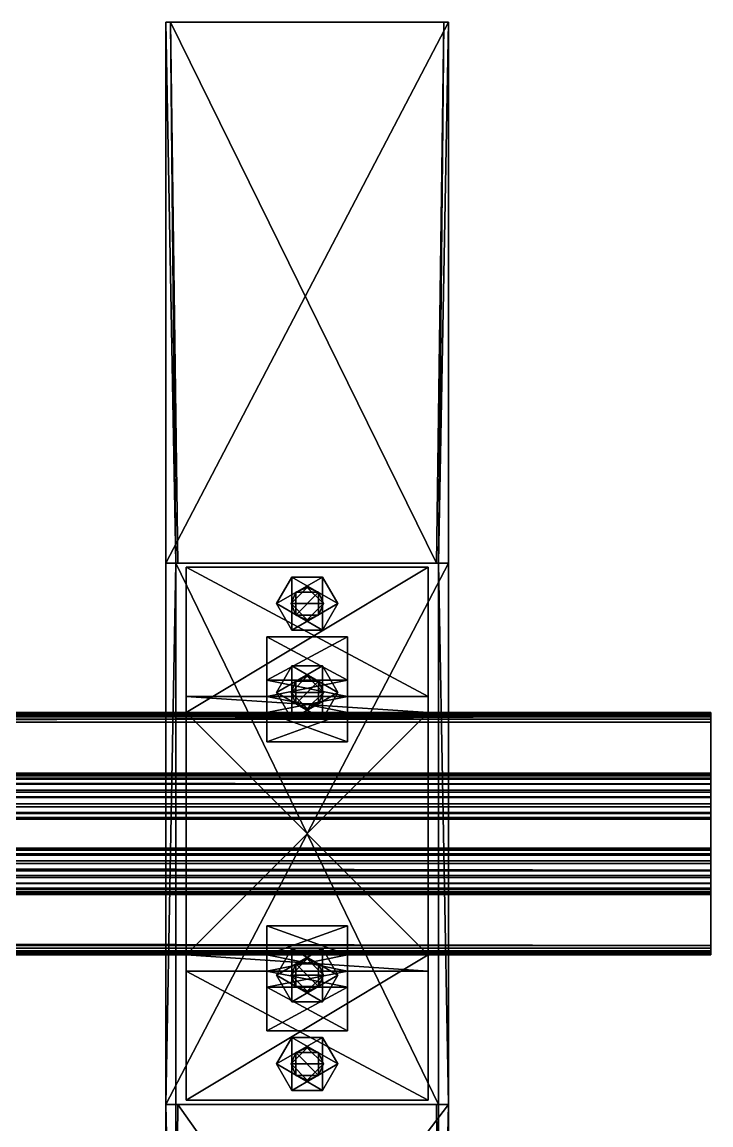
# Model space of a CAD drawing. Header units: millimetres. Extents: x -13000 to 13000, y -1300 to 1300.
# Drawn here: x 12573 to 13000, y 617 to 1300 of the extents above; entities that cross this region are included whole.
import ezdxf

# ---------------------------------------------------------------- set-up
doc = ezdxf.new("R2010")
doc.units = ezdxf.units.MM
doc.layers.add('Rails', color=7, linetype='Continuous', true_color=0x068706)

msp = doc.modelspace()

# ---------------------------------------------------------------- meshes
at = {"layer": 'Rails', "color": 201, "true_color": 0xd59ae5}
mesh = msp.add_polyface(dxfattribs=at)
corners = [(12831.25, 965, 109.95), (12831.25, 630, 109.95), (12837.59, 630, -50.05), (12837.59, 965, -50.05), (12837.59, 1300, -50.05), (12834.71, 1300, 49.95), (12830.09, 965, 129.95), (12662.4, 630, -50.05), (12668.75, 630, 109.95), (12668.75, 965, 109.95), (12662.4, 965, -50.05), (12665.28, 1300, 49.95), (12662.4, 1300, -50.05), (12669.9, 965, 129.95), (12331.25, 965, 109.95), (12331.25, 630, 109.95), (12337.59, 630, -50.05), (12337.59, 965, -50.05), (12337.59, 1300, -50.05), (12334.71, 1300, 49.95), (12330.09, 965, 129.95), (12162.4, 630, -50.05), (12168.75, 965, 109.95), (12168.75, 630, 109.95), (12162.4, 965, -50.05), (12162.4, 1300, -50.05), (12165.28, 1300, 49.95), (12169.9, 965, 129.95)]
mesh.append_faces([[corners[k] for k in face] for face in [(0, 5, 6), (13, 11, 9), (14, 19, 20)]], dxfattribs={"color": 201})
mesh.append_faces([[corners[k] for k in face] for face in [(0, 1, 2), (2, 3, 0), (4, 5, 0), (0, 3, 4), (7, 8, 9), (9, 10, 7), (9, 11, 12), (12, 10, 9), (7, 10, 3), (3, 2, 7), (9, 8, 1), (1, 0, 9), (10, 12, 4), (4, 3, 10), (12, 11, 5), (5, 4, 12), (11, 13, 6), (6, 5, 11), (13, 9, 0), (0, 6, 13), (14, 15, 16), (16, 17, 14), (18, 19, 14), (14, 17, 18), (17, 16, 21), (22, 23, 15), (15, 14, 22), (18, 17, 24), (19, 18, 25), (20, 19, 26), (27, 22, 14), (14, 20, 27)]], dxfattribs={"vtx2": -1, "color": 201})
mesh = msp.add_polyface(dxfattribs=at)
corners = [(-13000, 872.5, 121.96), (-13000, 872.5, 130.96), (13000, 872.5, 130.95), (-13000, 866.58, 137.94), (-13000, 828.13, 144.35), (13000, 828.14, 144.34), (-13000, 766.86, 144.35), (-13000, 728.42, 137.94), (13000, 728.42, 137.94), (-13000, 722.5, 130.96), (-13000, 722.5, 121.96), (13000, 722.5, 121.95), (-13000, 788.5, 165.98), (-13000, 787.63, 159.35), (13000, 787.64, 159.34), (-13000, 807.36, 159.35), (-13000, 806.5, 165.98), (13000, 806.5, 165.98), (-13000, 763.04, 263.96), (-13000, 771.63, 261.14), (13000, 771.64, 261.13), (-13000, 823.36, 261.14), (-13000, 831.95, 263.96), (13000, 831.96, 263.95), (-4675, 882.5, 124.95), (-4675, 872.5, 119.95), (-4675, 872.5, 109.95), (-4675, 962.5, 109.95), (-4675, 962.5, 124.95), (-4675, 882.5, 136.95), (-4675, 872.5, 136.95), (-4675, 722.5, 119.95), (-4675, 722.5, 109.95), (-4675, 712.5, 124.95), (-4675, 632.5, 124.95), (-4675, 632.5, 109.95), (-4675, 712.5, 136.95), (-4675, 722.5, 136.95), (-4725, 919.5, 124.95), (-4725, 919.5, 134.95), (-4725, 892.5, 134.95), (-4725, 892.5, 124.95), (-4725, 872.5, 146.95), (-4725, 872.5, 136.95), (-4725, 882.5, 136.95), (-4725, 882.5, 146.95), (-4725, 722.5, 146.95), (-4725, 722.5, 136.95), (-4725, 740.5, 139.95), (-4725, 740.5, 146.95), (-4725, 702.5, 136.95), (-4725, 712.5, 136.95), (-4725, 712.5, 146.95), (-4725, 702.5, 146.95), (-4725, 712.5, 134.95), (-4725, 702.5, 134.95), (-4725, 712.5, 124.95), (-4725, 702.5, 124.95), (-4725, 675.5, 124.95), (-4725, 675.5, 134.95)]
mesh.append_faces([[corners[k] for k in face] for face in [(32, 34, 35)]], dxfattribs={"vtx0": -1, "color": 201})
mesh.append_faces([[corners[k] for k in face] for face in [(24, 26, 28)]], dxfattribs={"vtx0": -1, "vtx1": -1, "color": 201})
mesh.append_faces([[corners[k] for k in face] for face in [(32, 33, 34)]], dxfattribs={"vtx0": -1, "vtx2": -1, "color": 201})
mesh.append_faces([[corners[k] for k in face] for face in [(0, 1, 2), (3, 4, 5), (6, 7, 8), (9, 10, 11), (12, 13, 14), (15, 16, 17), (18, 19, 20), (21, 22, 23), (24, 25, 26), (26, 27, 28), (29, 30, 25), (25, 24, 29), (26, 25, 31), (31, 32, 26), (32, 31, 33), (36, 33, 31), (31, 37, 36), (38, 39, 40), (40, 41, 38), (42, 43, 44), (44, 45, 42), (46, 47, 48), (48, 49, 46), (50, 51, 52), (52, 53, 50), (54, 51, 50), (50, 55, 54), (56, 54, 55), (55, 57, 56), (58, 57, 55), (55, 59, 58), (46, 52, 51), (51, 47, 46)]], dxfattribs={"vtx2": -1, "color": 201})
mesh = msp.add_polyface(dxfattribs=at)
corners = [(13000, 872.45, 121.34), (13000, 872.28, 120.84), (-13000, 872.28, 120.85), (13000, 872, 120.45), (-13000, 872, 120.46), (13000, 871.61, 120.17), (-13000, 871.61, 120.18), (13000, 871.11, 120), (-13000, 871.11, 120.01), (13000, 870.5, 119.95), (-13000, 870.5, 119.96), (13000, 722.73, 120.84), (13000, 722.56, 121.34), (-13000, 722.55, 121.35), (13000, 723, 120.45), (-13000, 722.72, 120.85), (13000, 723.39, 120.17), (-13000, 723, 120.46), (13000, 723.89, 120), (-13000, 723.39, 120.18), (13000, 724.5, 119.95), (-13000, 723.89, 120.01), (4674.99, 872.5, 109.95), (4674.99, 872.5, 119.95), (4674.99, 882.5, 124.95), (4674.99, 962.5, 124.95), (4674.99, 962.5, 109.95), (4674.99, 872.5, 136.95), (4674.99, 882.5, 136.95), (4674.99, 722.5, 119.95), (4674.99, 722.5, 109.95), (4674.99, 712.5, 124.95), (4674.99, 632.5, 109.95), (4674.99, 632.5, 124.95), (4674.99, 712.5, 136.95), (4674.99, 722.5, 136.95), (4824.99, 882.5, 124.95), (4824.99, 962.5, 124.95), (4824.99, 962.5, 109.95), (4824.99, 882.5, 136.95), (4824.99, 872.5, 136.95), (4824.99, 872.5, 119.95), (4824.99, 872.5, 109.95), (4824.99, 722.5, 119.95), (4824.99, 632.5, 124.95), (4824.99, 722.5, 109.95), (4824.99, 632.5, 109.95), (4824.99, 722.5, 136.95), (4824.99, 712.5, 136.95), (4824.99, 712.5, 124.95)]
mesh.append_faces([[corners[k] for k in face] for face in [(22, 25, 26)]], dxfattribs={"vtx0": -1, "color": 201})
mesh.append_faces([[corners[k] for k in face] for face in [(31, 30, 33)]], dxfattribs={"vtx0": -1, "vtx1": -1, "color": 201})
mesh.append_faces([[corners[k] for k in face] for face in [(22, 24, 25)]], dxfattribs={"vtx0": -1, "vtx2": -1, "color": 201})
mesh.append_faces([[corners[k] for k in face] for face in [(0, 1, 2), (1, 3, 4), (3, 5, 6), (5, 7, 8), (7, 9, 10), (11, 12, 13), (14, 11, 15), (16, 14, 17), (18, 16, 19), (20, 18, 21), (22, 23, 24), (23, 27, 28), (28, 24, 23), (29, 23, 22), (22, 30, 29), (31, 29, 30), (30, 32, 33), (29, 31, 34), (34, 35, 29), (25, 24, 36), (26, 25, 37), (22, 26, 38), (24, 28, 39), (28, 27, 40), (27, 23, 41), (30, 22, 42), (23, 29, 43), (31, 33, 44), (32, 30, 45), (33, 32, 46), (29, 35, 47), (35, 34, 48), (34, 31, 49)]], dxfattribs={"vtx2": -1, "color": 201})
mesh = msp.add_polyface(dxfattribs=at)
corners = [(12675, 872.5, 109.95), (12675, 872.5, 119.95), (12675, 882.5, 124.95), (12675, 962.5, 124.95), (12675, 962.5, 109.95), (12675, 872.5, 136.95), (12675, 882.5, 136.95), (12675, 722.5, 119.95), (12675, 722.5, 109.95), (12675, 712.5, 124.95), (12675, 632.5, 109.95), (12675, 632.5, 124.95), (12675, 712.5, 136.95), (12675, 722.5, 136.95), (12825, 882.5, 124.95), (12825, 962.5, 124.95), (12825, 962.5, 109.95), (12825, 882.5, 136.95), (12825, 872.5, 136.95), (12825, 872.5, 119.95), (12825, 872.5, 109.95), (12825, 722.5, 119.95), (12825, 632.5, 124.95), (12825, 722.5, 109.95), (12325, 882.5, 124.95), (12325, 872.5, 119.95), (12325, 872.5, 109.95), (12325, 962.5, 109.95), (12325, 962.5, 124.95), (12325, 882.5, 136.95), (12325, 872.5, 136.95), (12325, 722.5, 119.95), (12325, 722.5, 109.95), (12325, 712.5, 124.95), (12325, 632.5, 124.95), (12325, 632.5, 109.95), (12325, 712.5, 136.95), (12325, 722.5, 136.95), (12275, 722.5, 146.95), (12275, 712.5, 146.95), (12275, 712.5, 136.95), (12275, 722.5, 136.95)]
mesh.append_faces([[corners[k] for k in face] for face in [(0, 3, 4), (32, 34, 35)]], dxfattribs={"vtx0": -1, "color": 201})
mesh.append_faces([[corners[k] for k in face] for face in [(9, 8, 11), (24, 26, 28)]], dxfattribs={"vtx0": -1, "vtx1": -1, "color": 201})
mesh.append_faces([[corners[k] for k in face] for face in [(0, 2, 3), (32, 33, 34)]], dxfattribs={"vtx0": -1, "vtx2": -1, "color": 201})
mesh.append_faces([[corners[k] for k in face] for face in [(0, 1, 2), (1, 5, 6), (6, 2, 1), (7, 1, 0), (0, 8, 7), (9, 7, 8), (8, 10, 11), (7, 9, 12), (12, 13, 7), (3, 2, 14), (4, 3, 15), (0, 4, 16), (2, 6, 17), (6, 5, 18), (5, 1, 19), (8, 0, 20), (1, 7, 21), (9, 11, 22), (10, 8, 23), (24, 25, 26), (26, 27, 28), (29, 30, 25), (25, 24, 29), (26, 25, 31), (31, 32, 26), (32, 31, 33), (36, 33, 31), (31, 37, 36), (38, 39, 40), (40, 41, 38)]], dxfattribs={"vtx2": -1, "color": 201})
mesh = msp.add_polyface(dxfattribs=at)
corners = [(12825, 882.5, 124.95), (12825, 872.5, 119.95), (12825, 872.5, 109.95), (12825, 962.5, 109.95), (12825, 962.5, 124.95), (12825, 882.5, 136.95), (12825, 872.5, 136.95), (12825, 722.5, 119.95), (12675, 962.5, 124.95), (12675, 962.5, 109.95), (12675, 872.5, 109.95), (12675, 882.5, 124.95), (12675, 882.5, 136.95), (12675, 872.5, 136.95), (12675, 872.5, 119.95), (12775, 872.5, 146.95), (12775, 854.5, 146.95), (12775, 854.5, 139.95), (12775, 872.5, 136.95), (12775, 892.5, 136.95), (12775, 892.5, 146.95), (12775, 882.5, 146.95), (12775, 882.5, 136.95), (12775, 882.5, 134.95), (12775, 892.5, 134.95), (12775, 882.5, 124.95), (12775, 892.5, 124.95), (12775, 919.5, 124.95), (12775, 919.5, 134.95), (12759.49, 956.46, 139.95), (12769, 940, 139.95), (12769, 940, 124.95), (12759.49, 956.46, 124.95), (12759.49, 923.55, 139.95), (12759.49, 923.55, 124.95), (12759.49, 901.46, 161.95), (12769, 885, 161.95), (12769, 885, 146.95), (12759.49, 901.46, 146.95), (12759.49, 868.55, 161.95), (12759.49, 868.55, 146.95), (13000, 870.5, 119.95), (13000, 866.59, 137.94), (13000, 828.14, 144.34)]
mesh.append_faces([[corners[k] for k in face] for face in [(0, 2, 4)]], dxfattribs={"vtx0": -1, "vtx1": -1, "color": 201})
mesh.append_faces([[corners[k] for k in face] for face in [(0, 1, 2), (2, 3, 4), (5, 6, 1), (1, 0, 5), (2, 1, 7), (0, 4, 8), (4, 3, 9), (3, 2, 10), (5, 0, 11), (6, 5, 12), (1, 6, 13), (7, 1, 14), (15, 16, 17), (17, 18, 15), (19, 20, 21), (21, 22, 19), (23, 24, 19), (19, 22, 23), (25, 26, 24), (24, 23, 25), (27, 28, 24), (24, 26, 27), (15, 18, 22), (22, 21, 15), (29, 30, 31), (31, 32, 29), (30, 33, 34), (34, 31, 30), (33, 30, 29), (35, 36, 37), (37, 38, 35), (36, 39, 40), (40, 37, 36), (39, 36, 35), (41, 42, 43)]], dxfattribs={"vtx2": -1, "color": 201})
mesh = msp.add_polyface(dxfattribs=at)
corners = [(12675, 632.5, 124.95), (12675, 632.5, 109.95), (12825, 632.5, 109.95), (12675, 722.5, 119.95), (12675, 722.5, 136.95), (12825, 722.5, 136.95), (12675, 712.5, 136.95), (12825, 712.5, 136.95), (12675, 712.5, 124.95), (12825, 712.5, 124.95), (12725, 854.5, 139.95), (12725, 854.5, 146.95), (12725, 872.5, 146.95), (12725, 872.5, 136.95), (12725, 882.5, 146.95), (12725, 892.5, 146.95), (12725, 892.5, 136.95), (12725, 882.5, 136.95), (12725, 892.5, 134.95), (12725, 882.5, 134.95), (12725, 892.5, 124.95), (12725, 882.5, 124.95), (12725, 919.5, 134.95), (12725, 919.5, 124.95), (12725, 740.5, 139.95), (12725, 722.5, 136.95), (12725, 722.5, 146.95), (12725, 740.5, 146.95), (12725, 712.5, 146.95), (12725, 712.5, 136.95), (12725, 702.5, 136.95), (12725, 702.5, 146.95), (12725, 712.5, 134.95), (12725, 702.5, 134.95), (12725, 712.5, 124.95), (12725, 702.5, 124.95), (12725, 675.5, 124.95), (12725, 675.5, 134.95), (12740.5, 956.46, 124.95), (12731, 940, 124.95), (12731, 940, 139.95), (12740.5, 923.55, 139.95), (12740.5, 901.46, 146.95), (12731, 885, 146.95), (12731, 885, 161.95), (12740.5, 868.55, 161.95), (12731, 655, 139.95), (12731, 655, 124.95), (12740.5, 638.55, 124.95), (12740.5, 671.46, 139.95), (12731, 710, 161.95), (12731, 710, 146.95), (12740.5, 693.55, 146.95), (12740.5, 726.46, 161.95)]
mesh.append_faces([[corners[k] for k in face] for face in [(0, 1, 2), (3, 4, 5), (4, 6, 7), (6, 8, 9), (10, 11, 12), (12, 13, 10), (14, 15, 16), (16, 17, 14), (16, 18, 19), (19, 17, 16), (18, 20, 21), (21, 19, 18), (18, 22, 23), (23, 20, 18), (17, 13, 12), (12, 14, 17), (24, 25, 26), (26, 27, 24), (28, 29, 30), (30, 31, 28), (30, 29, 32), (32, 33, 30), (33, 32, 34), (34, 35, 33), (33, 35, 36), (36, 37, 33), (29, 28, 26), (26, 25, 29), (38, 39, 40), (41, 40, 39), (42, 43, 44), (45, 44, 43), (46, 47, 48), (47, 46, 49), (50, 51, 52), (51, 50, 53)]], dxfattribs={"vtx2": -1, "color": 201})
mesh = msp.add_polyface(dxfattribs=at)
corners = [(12725, 854.5, 139.95), (12725, 872.5, 136.95), (12775, 872.5, 136.95), (12725, 892.5, 136.95), (12725, 892.5, 146.95), (12775, 892.5, 146.95), (12725, 882.5, 146.95), (12775, 882.5, 146.95), (12725, 882.5, 136.95), (12725, 882.5, 134.95), (12775, 882.5, 134.95), (12725, 892.5, 134.95), (12775, 892.5, 136.95), (12725, 882.5, 124.95), (12775, 882.5, 124.95), (12725, 892.5, 124.95), (12775, 892.5, 124.95), (12725, 919.5, 124.95), (12775, 919.5, 124.95), (12725, 919.5, 134.95), (12775, 919.5, 134.95), (12775, 892.5, 134.95), (12725, 872.5, 146.95), (12775, 872.5, 146.95), (12775, 882.5, 136.95), (12740, 940, 145.95), (12742.92, 947.07, 145.95), (12742.92, 947.07, 110.95), (12740, 940, 110.95), (12742.92, 932.93, 145.95), (12742.92, 932.93, 110.95), (12750, 950, 145.95), (12750, 930, 145.95), (12731, 940, 139.95), (12740.5, 956.46, 139.95), (12740.5, 956.46, 124.95), (12731, 940, 124.95), (12740.5, 923.55, 124.95), (12740.5, 923.55, 139.95), (12759.49, 956.46, 139.95), (12759.49, 923.55, 139.95), (12740, 885, 167.95), (12742.92, 892.07, 167.95), (12742.92, 892.07, 132.95), (12740, 885, 132.95), (12742.92, 877.93, 167.95), (12742.92, 877.93, 132.95), (12750, 895, 167.95), (12750, 875, 167.95), (12731, 885, 161.95), (12740.5, 901.46, 161.95), (12740.5, 901.46, 146.95), (12731, 885, 146.95), (12740.5, 868.55, 146.95), (12740.5, 868.55, 161.95), (12759.49, 901.46, 161.95), (12759.49, 868.55, 161.95)]
mesh.append_faces([[corners[k] for k in face] for face in [(29, 32, 25), (28, 27, 30), (38, 40, 33), (36, 35, 37), (45, 48, 41), (44, 43, 46), (54, 56, 49), (52, 51, 53)]], dxfattribs={"vtx1": -1, "color": 201})
mesh.append_faces([[corners[k] for k in face] for face in [(0, 1, 2), (3, 4, 5), (4, 6, 7), (8, 9, 10), (11, 3, 12), (9, 13, 14), (13, 15, 16), (15, 17, 18), (17, 19, 20), (19, 11, 21), (6, 22, 23), (1, 8, 24), (25, 26, 27), (27, 28, 25), (29, 25, 28), (28, 30, 29), (31, 26, 25), (33, 34, 35), (36, 37, 38), (39, 34, 33), (41, 42, 43), (43, 44, 41), (45, 41, 44), (44, 46, 45), (47, 42, 41), (49, 50, 51), (52, 53, 54), (55, 50, 49)]], dxfattribs={"vtx2": -1, "color": 201})
mesh = msp.add_polyface(dxfattribs=at)
corners = [(12775, 919.5, 124.95), (12775, 892.5, 124.95), (12725, 892.5, 124.95), (12775, 919.5, 134.95), (12725, 919.5, 124.95), (12775, 892.5, 134.95), (12725, 919.5, 134.95), (12742.92, 947.07, 145.95), (12750, 950, 145.95), (12750, 950, 110.95), (12742.92, 947.07, 110.95), (12757.07, 947.07, 145.95), (12757.07, 947.07, 110.95), (12760, 940, 145.95), (12760, 940, 110.95), (12757.07, 932.93, 145.95), (12757.07, 932.93, 110.95), (12750, 930, 145.95), (12750, 930, 110.95), (12742.92, 932.93, 145.95), (12742.92, 932.93, 110.95), (12740, 940, 145.95), (12740.5, 956.46, 139.95), (12759.49, 956.46, 139.95), (12759.49, 956.46, 124.95), (12740.5, 956.46, 124.95), (12759.49, 923.55, 139.95), (12740.5, 923.55, 139.95), (12740.5, 923.55, 124.95), (12759.49, 923.55, 124.95), (12731, 940, 139.95), (12769, 940, 124.95), (12757.07, 892.07, 132.95), (12750, 895, 132.95), (12750, 895, 167.95), (12740.5, 901.46, 161.95), (12759.49, 901.46, 161.95), (12759.49, 901.46, 146.95), (12740.5, 901.46, 146.95), (12769, 885, 146.95)]
mesh.append_faces([[corners[k] for k in face] for face in [(13, 8, 21), (17, 13, 21), (12, 16, 20), (10, 12, 20), (26, 23, 30), (25, 31, 28)]], dxfattribs={"vtx0": -1, "vtx1": -1, "vtx2": -1, "color": 201})
mesh.append_faces([[corners[k] for k in face] for face in [(0, 1, 2), (3, 0, 4), (5, 3, 6), (7, 8, 9), (9, 10, 7), (8, 11, 12), (12, 9, 8), (11, 13, 14), (14, 12, 11), (13, 15, 16), (16, 14, 13), (15, 17, 18), (18, 16, 15), (17, 19, 20), (20, 18, 17), (17, 15, 13), (13, 11, 8), (10, 9, 12), (12, 14, 16), (16, 18, 20), (22, 23, 24), (24, 25, 22), (26, 27, 28), (28, 29, 26), (25, 24, 31), (31, 29, 28), (32, 33, 34), (35, 36, 37), (37, 38, 35), (38, 37, 39)]], dxfattribs={"vtx2": -1, "color": 201})
mesh = msp.add_polyface(dxfattribs=at)
corners = [(-13000, 872.5, 130.96), (-13000, 872.33, 132.82), (13000, 872.34, 132.81), (-13000, 871.84, 134.4), (13000, 871.85, 134.39), (-13000, 871.02, 135.7), (13000, 871.02, 135.7), (-13000, 869.87, 136.73), (13000, 869.87, 136.72), (-13000, 868.39, 137.48), (13000, 868.39, 137.47), (-13000, 866.58, 137.94), (13000, 866.59, 137.94), (-13000, 872.44, 121.35), (-13000, 872.5, 121.96), (13000, 872.5, 121.95), (-13000, 872.28, 120.85), (13000, 872.45, 121.34), (-13000, 872, 120.46), (13000, 872.28, 120.84), (-13000, 871.61, 120.18), (13000, 872, 120.45), (-13000, 871.11, 120.01), (13000, 871.61, 120.17), (-13000, 870.5, 119.96), (13000, 871.11, 120), (-4325, 872.5, 109.95), (-4325, 872.5, 119.95), (-4325, 882.5, 124.95), (-4325, 872.5, 136.95), (-4325, 882.5, 136.95), (-4175, 882.5, 136.95), (-4175, 872.5, 136.95), (-4175, 872.5, 119.95), (-4275, 854.5, 139.95), (-4275, 854.5, 146.95), (-4275, 872.5, 146.95), (-4275, 872.5, 136.95), (-4275, 882.5, 146.95), (-4275, 892.5, 146.95), (-4275, 892.5, 136.95), (-4275, 882.5, 136.95), (-4275, 892.5, 134.95), (-4275, 882.5, 134.95), (-4275, 892.5, 124.95), (-4275, 882.5, 124.95), (-4225, 872.5, 136.95), (-4225, 854.5, 146.95), (-4225, 882.5, 146.95), (-4257.08, 892.07, 132.95), (-4260, 885, 132.95), (-4260, 885, 167.95), (-4257.08, 877.93, 167.95), (-4259.5, 868.54, 161.95), (-4269, 885, 161.95), (-4269, 885, 146.95), (-4259.5, 868.54, 146.95), (-4259.5, 901.45, 146.95)]
mesh.append_faces([[corners[k] for k in face] for face in [(55, 57, 56)]], dxfattribs={"vtx1": -1, "color": 201})
mesh.append_faces([[corners[k] for k in face] for face in [(0, 1, 2), (1, 3, 4), (3, 5, 6), (5, 7, 8), (7, 9, 10), (9, 11, 12), (13, 14, 15), (16, 13, 17), (18, 16, 19), (20, 18, 21), (22, 20, 23), (24, 22, 25), (26, 27, 28), (27, 29, 30), (30, 28, 27), (28, 30, 31), (30, 29, 32), (29, 27, 33), (34, 35, 36), (36, 37, 34), (38, 39, 40), (40, 41, 38), (40, 42, 43), (43, 41, 40), (42, 44, 45), (45, 43, 42), (41, 37, 36), (36, 38, 41), (34, 37, 46), (36, 35, 47), (39, 38, 48), (49, 50, 51), (52, 51, 50), (53, 54, 55), (55, 56, 53)]], dxfattribs={"vtx2": -1, "color": 201})
mesh = msp.add_polyface(dxfattribs=at)
corners = [(12775, 872.5, 136.95), (12775, 854.5, 139.95), (12725, 854.5, 139.95), (12775, 854.5, 146.95), (12775, 872.5, 146.95), (12725, 872.5, 146.95), (12725, 854.5, 146.95), (12775, 892.5, 146.95), (12775, 892.5, 136.95), (12725, 892.5, 136.95), (12775, 882.5, 146.95), (12725, 892.5, 146.95), (12775, 882.5, 134.95), (12775, 882.5, 136.95), (12725, 882.5, 136.95), (12775, 892.5, 134.95), (12725, 892.5, 134.95), (12775, 882.5, 124.95), (12725, 882.5, 134.95), (12775, 892.5, 124.95), (12725, 882.5, 124.95), (12725, 882.5, 146.95), (12725, 872.5, 136.95), (12742.92, 892.07, 167.95), (12750, 895, 167.95), (12750, 895, 132.95), (12742.92, 892.07, 132.95), (12757.07, 892.07, 167.95), (12757.07, 892.07, 132.95), (12760, 885, 167.95), (12760, 885, 132.95), (12757.07, 877.93, 167.95), (12757.07, 877.93, 132.95), (12750, 875, 167.95), (12750, 875, 132.95), (12742.92, 877.93, 167.95), (12742.92, 877.93, 132.95), (12740, 885, 167.95), (12759.49, 868.55, 161.95), (12740.5, 868.55, 161.95), (12740.5, 868.55, 146.95), (12759.49, 868.55, 146.95), (12759.49, 901.46, 161.95), (12731, 885, 161.95), (12769, 885, 146.95), (12740.5, 901.46, 146.95)]
mesh.append_faces([[corners[k] for k in face] for face in [(29, 24, 37), (33, 29, 37), (28, 32, 36), (26, 28, 36), (38, 42, 43), (45, 44, 40)]], dxfattribs={"vtx0": -1, "vtx1": -1, "vtx2": -1, "color": 201})
mesh.append_faces([[corners[k] for k in face] for face in [(0, 1, 2), (3, 4, 5), (1, 3, 6), (7, 8, 9), (10, 7, 11), (12, 13, 14), (8, 15, 16), (17, 12, 18), (19, 17, 20), (4, 10, 21), (13, 0, 22), (23, 24, 25), (25, 26, 23), (24, 27, 28), (27, 29, 30), (30, 28, 27), (29, 31, 32), (32, 30, 29), (31, 33, 34), (34, 32, 31), (33, 35, 36), (36, 34, 33), (33, 31, 29), (29, 27, 24), (26, 25, 28), (28, 30, 32), (32, 34, 36), (38, 39, 40), (40, 41, 38), (44, 41, 40)]], dxfattribs={"vtx2": -1, "color": 201})
mesh = msp.add_polyface(dxfattribs=at)
corners = [(13000, 872.5, 130.95), (13000, 872.5, 121.95), (-13000, 872.5, 121.96), (13000, 828.14, 144.34), (13000, 866.59, 137.94), (-13000, 866.58, 137.94), (13000, 787.64, 159.34), (13000, 788.5, 165.98), (-13000, 788.5, 165.98), (13000, 806.5, 165.98), (13000, 807.37, 159.34), (-13000, 807.36, 159.35), (13000, 831.96, 263.95), (13000, 823.37, 261.13), (-13000, 823.36, 261.14), (13000, 835, 284.95), (13000, 835, 265.95), (-13000, 835, 265.96), (13000, 775, 299.95), (13000, 820, 299.95), (-13000, 820, 299.96), (13000, 806.5, 233.91), (-13000, 806.5, 165.98), (13000, 788.5, 233.91), (-13000, 788.5, 233.92), (13000, 815.99, 256.43), (-13000, 815.98, 256.44), (13000, 810.72, 250.33), (-13000, 810.71, 250.34), (13000, 809.97, 153.86), (-13000, 809.96, 153.87), (13000, 785.04, 153.86), (-13000, 787.63, 159.35), (13000, 807.56, 242.82), (-13000, 807.55, 242.83), (13000, 787.45, 242.82), (13000, 784.29, 250.33), (-13000, 784.28, 250.34), (13000, 814.29, 149.54), (-13000, 814.29, 149.54), (-13000, 806.5, 233.92), (-13000, 787.44, 242.83), (4324.99, 882.5, 124.95), (4324.99, 872.5, 119.95), (4324.99, 872.5, 109.95), (4324.99, 882.5, 136.95), (4324.99, 872.5, 136.95), (4324.99, 722.5, 119.95), (4174.99, 872.5, 136.95), (4174.99, 872.5, 119.95), (4274.99, 872.5, 146.95), (4274.99, 854.5, 146.95), (4274.99, 854.5, 139.95), (4274.99, 872.5, 136.95), (4274.99, 882.5, 136.95), (4224.99, 854.5, 139.95), (4224.99, 872.5, 146.95), (4224.99, 854.5, 146.95), (4224.99, 882.5, 146.95), (4224.99, 872.5, 136.95), (4268.99, 885, 161.95), (4259.49, 868.55, 161.95), (4259.49, 868.55, 146.95), (4240.49, 868.55, 161.95), (4240.49, 868.55, 146.95), (4230.99, 885, 161.95), (4268.99, 885, 146.95)]
mesh.append_faces([[corners[k] for k in face] for face in [(63, 61, 65)]], dxfattribs={"vtx1": -1, "color": 201})
mesh.append_faces([[corners[k] for k in face] for face in [(0, 1, 2), (3, 4, 5), (6, 7, 8), (9, 10, 11), (12, 13, 14), (15, 16, 17), (18, 19, 20), (21, 9, 22), (7, 23, 24), (13, 25, 26), (25, 27, 28), (10, 29, 30), (31, 6, 32), (27, 33, 34), (35, 36, 37), (29, 38, 39), (33, 21, 40), (23, 35, 41), (42, 43, 44), (45, 46, 43), (44, 43, 47), (43, 46, 48), (47, 43, 49), (50, 51, 52), (52, 53, 50), (50, 53, 54), (53, 52, 55), (51, 50, 56), (52, 51, 57), (58, 56, 50), (54, 53, 59), (60, 61, 62), (61, 63, 64), (64, 62, 61), (66, 62, 64)]], dxfattribs={"vtx2": -1, "color": 201})
mesh = msp.add_polyface(dxfattribs=at)
corners = [(-13000, 766.66, 298.29), (-13000, 763.75, 296.21), (13000, 763.75, 296.2), (-13000, 761.66, 293.29), (13000, 761.67, 293.28), (-13000, 760.41, 289.54), (13000, 760.42, 289.53), (-13000, 760, 284.96), (13000, 760, 284.95), (-13000, 728.42, 137.94), (-13000, 726.61, 137.48), (13000, 726.61, 137.47), (-13000, 725.13, 136.73), (13000, 725.13, 136.72), (-13000, 723.98, 135.7), (13000, 723.98, 135.7), (-13000, 723.15, 134.4), (13000, 723.16, 134.39), (-13000, 722.66, 132.82), (13000, 722.67, 132.81), (-13000, 722.5, 130.96), (13000, 722.5, 130.95), (-13000, 722.5, 121.96), (-13000, 722.55, 121.35), (13000, 722.56, 121.34), (-13000, 722.72, 120.85), (13000, 722.73, 120.84), (-13000, 723, 120.46), (13000, 723, 120.45), (-13000, 723.39, 120.18), (13000, 723.39, 120.17), (-13000, 723.89, 120.01), (13000, 723.89, 120), (-13000, 724.5, 119.96), (13000, 724.5, 119.95), (-4325, 722.5, 119.95), (-4325, 872.5, 119.95), (-4325, 872.5, 109.95), (-4325, 722.5, 109.95), (-4175, 872.5, 109.95), (-4175, 722.5, 119.95), (-4325, 722.5, 136.95), (-4175, 722.5, 136.95), (-4275, 854.5, 146.95), (-4275, 854.5, 139.95), (-4225, 854.5, 139.95), (-4275, 740.5, 139.95), (-4275, 722.5, 136.95), (-4275, 722.5, 146.95), (-4275, 740.5, 146.95), (-4225, 740.5, 139.95), (-4225, 722.5, 136.95), (-4225, 722.5, 146.95), (-4225, 740.5, 146.95), (-4275, 712.5, 146.95), (-4240.51, 726.45, 161.95), (-4240.51, 726.45, 146.95), (-4259.5, 726.45, 146.95), (-4259.5, 726.45, 161.95), (-4269, 710, 146.95), (-4269, 710, 161.95), (-4231, 710, 146.95)]
mesh.append_faces([[corners[k] for k in face] for face in [(58, 60, 55)]], dxfattribs={"vtx1": -1, "color": 201})
mesh.append_faces([[corners[k] for k in face] for face in [(0, 1, 2), (1, 3, 4), (3, 5, 6), (5, 7, 8), (9, 10, 11), (10, 12, 13), (12, 14, 15), (14, 16, 17), (16, 18, 19), (18, 20, 21), (22, 23, 24), (23, 25, 26), (25, 27, 28), (27, 29, 30), (29, 31, 32), (31, 33, 34), (35, 36, 37), (37, 38, 35), (38, 37, 39), (36, 35, 40), (35, 41, 42), (43, 44, 45), (46, 47, 48), (48, 49, 46), (46, 50, 51), (51, 47, 46), (48, 52, 53), (53, 49, 48), (49, 53, 50), (50, 46, 49), (52, 48, 54), (55, 56, 57), (57, 58, 55), (58, 57, 59), (57, 56, 61)]], dxfattribs={"vtx2": -1, "color": 201})
mesh = msp.add_polyface(dxfattribs=at)
corners = [(13000, 728.42, 137.94), (13000, 766.87, 144.34), (-13000, 766.86, 144.35), (13000, 722.5, 121.95), (13000, 722.5, 130.95), (-13000, 722.5, 130.96), (13000, 771.64, 261.13), (13000, 763.05, 263.95), (-13000, 763.04, 263.96), (13000, 870.5, 119.95), (13000, 724.5, 119.95), (-13000, 724.5, 119.96), (13000, 760, 265.95), (13000, 760, 284.95), (-13000, 760, 284.96), (13000, 779.02, 256.43), (-13000, 771.63, 261.14), (13000, 784.29, 250.33), (-13000, 779.01, 256.44), (13000, 780.72, 149.54), (13000, 785.04, 153.86), (-13000, 785.04, 153.87), (4324.99, 722.5, 119.95), (4324.99, 722.5, 109.95), (4324.99, 872.5, 109.95), (4324.99, 712.5, 124.95), (4324.99, 712.5, 136.95), (4324.99, 722.5, 136.95), (4174.99, 722.5, 109.95), (4174.99, 722.5, 119.95), (4174.99, 722.5, 136.95), (4174.99, 712.5, 136.95), (4274.99, 722.5, 146.95), (4274.99, 722.5, 136.95), (4274.99, 740.5, 139.95), (4274.99, 740.5, 146.95), (4274.99, 702.5, 136.95), (4274.99, 712.5, 136.95), (4274.99, 712.5, 146.95), (4274.99, 702.5, 146.95), (4274.99, 712.5, 134.95), (4274.99, 702.5, 134.95), (4274.99, 712.5, 124.95), (4274.99, 702.5, 124.95), (4224.99, 712.5, 136.95), (4224.99, 712.5, 134.95), (4224.99, 712.5, 124.95), (4224.99, 712.5, 146.95), (4224.99, 722.5, 136.95), (4259.99, 710, 132.95), (4259.99, 710, 167.95), (4257.07, 702.93, 167.95), (4257.07, 717.07, 132.95), (4268.99, 710, 161.95), (4268.99, 710, 146.95), (4259.49, 726.46, 146.95), (4259.49, 726.46, 161.95), (4259.49, 693.55, 161.95)]
mesh.append_faces([[corners[k] for k in face] for face in [(0, 1, 2), (3, 4, 5), (6, 7, 8), (9, 10, 11), (12, 13, 14), (15, 6, 16), (17, 15, 18), (19, 20, 21), (22, 23, 24), (23, 22, 25), (26, 25, 22), (22, 27, 26), (24, 23, 28), (27, 22, 29), (26, 27, 30), (25, 26, 31), (32, 33, 34), (34, 35, 32), (36, 37, 38), (38, 39, 36), (40, 37, 36), (36, 41, 40), (42, 40, 41), (41, 43, 42), (32, 38, 37), (37, 33, 32), (44, 37, 40), (45, 40, 42), (46, 42, 43), (47, 38, 32), (48, 33, 37), (49, 50, 51), (50, 49, 52), (53, 54, 55), (55, 56, 53), (57, 53, 56)]], dxfattribs={"vtx2": -1, "color": 201})
mesh = msp.add_polyface(dxfattribs=at)
corners = [(13000, 820.35, 146.36), (13000, 828.14, 144.34), (-13000, 828.13, 144.35), (13000, 766.87, 144.34), (13000, 774.66, 146.36), (-13000, 774.65, 146.37), (13000, 814.29, 149.54), (-13000, 820.34, 146.37), (13000, 780.72, 149.54), (-13000, 780.71, 149.54), (13000, 763.05, 263.95), (13000, 761.36, 264.62), (-13000, 761.35, 264.62), (13000, 833.65, 264.62), (13000, 831.96, 263.95), (-13000, 831.95, 263.96), (13000, 760.34, 265.28), (-13000, 760.34, 265.29), (13000, 834.67, 265.28), (-13000, 833.64, 264.62), (13000, 760, 265.95), (-13000, 760, 265.96), (13000, 835, 265.95), (-13000, 834.66, 265.29), (13000, 834.59, 289.53), (13000, 835, 284.95), (-13000, 835, 284.96), (13000, 770.42, 299.53), (13000, 775, 299.95), (-13000, 775, 299.96), (13000, 833.34, 293.28), (-13000, 834.58, 289.54), (13000, 831.25, 296.2), (-13000, 833.33, 293.29), (13000, 828.34, 298.28), (-13000, 831.25, 296.21), (13000, 824.59, 299.53), (-13000, 828.33, 298.29), (13000, 820, 299.95), (-13000, 824.58, 299.54), (13000, 766.67, 298.28), (-13000, 770.41, 299.54), (13000, 763.75, 296.2), (-13000, 766.66, 298.29), (13000, 761.67, 293.28), (-13000, 763.75, 296.21), (13000, 760.42, 289.53), (-13000, 761.66, 293.29), (13000, 760, 284.95), (-13000, 760.41, 289.54), (13000, 872.34, 132.81), (13000, 872.5, 130.95), (-13000, 872.5, 130.96), (13000, 726.61, 137.47), (13000, 728.42, 137.94), (-13000, 728.42, 137.94), (13000, 871.85, 134.39), (-13000, 872.33, 132.82), (13000, 871.02, 135.7), (-13000, 871.84, 134.4), (13000, 869.87, 136.72), (-13000, 871.02, 135.7), (13000, 868.39, 137.47), (-13000, 869.87, 136.73), (13000, 866.59, 137.94), (-13000, 868.39, 137.48), (13000, 725.13, 136.72), (-13000, 726.61, 137.48), (13000, 723.98, 135.7), (-13000, 725.13, 136.73), (13000, 723.16, 134.39), (-13000, 723.98, 135.7), (13000, 722.67, 132.81), (-13000, 723.15, 134.4), (13000, 722.5, 130.95), (-13000, 722.66, 132.82), (13000, 872.5, 121.95), (13000, 872.45, 121.34), (-13000, 872.44, 121.35), (13000, 722.56, 121.34), (13000, 722.5, 121.95), (-13000, 722.5, 121.96)]
mesh.append_faces([[corners[k] for k in face] for face in [(0, 1, 2), (3, 4, 5), (6, 0, 7), (4, 8, 9), (10, 11, 12), (13, 14, 15), (11, 16, 17), (18, 13, 19), (16, 20, 21), (22, 18, 23), (24, 25, 26), (27, 28, 29), (30, 24, 31), (32, 30, 33), (34, 32, 35), (36, 34, 37), (38, 36, 39), (40, 27, 41), (42, 40, 43), (44, 42, 45), (46, 44, 47), (48, 46, 49), (50, 51, 52), (53, 54, 55), (56, 50, 57), (58, 56, 59), (60, 58, 61), (62, 60, 63), (64, 62, 65), (66, 53, 67), (68, 66, 69), (70, 68, 71), (72, 70, 73), (74, 72, 75), (76, 77, 78), (79, 80, 81)]], dxfattribs={"vtx2": -1, "color": 201})
mesh = msp.add_polyface(dxfattribs=at)
corners = [(-13000, 724.5, 119.96), (-13000, 870.5, 119.96), (13000, 870.5, 119.95), (-13000, 835, 265.96), (-13000, 835, 284.96), (13000, 835, 284.95), (-13000, 820, 299.96), (-13000, 775, 299.96), (13000, 775, 299.95), (-13000, 760, 284.96), (-13000, 760, 265.96), (13000, 760, 265.95), (-13000, 806.5, 165.98), (-13000, 806.5, 233.92), (13000, 806.5, 233.91), (-13000, 788.5, 233.92), (-13000, 788.5, 165.98), (13000, 788.5, 165.98), (-13000, 815.98, 256.44), (-13000, 823.36, 261.14), (13000, 823.37, 261.13), (-13000, 771.63, 261.14), (-13000, 779.01, 256.44), (13000, 779.02, 256.43), (-13000, 810.71, 250.34), (13000, 815.99, 256.43), (-13000, 784.28, 250.34), (13000, 784.29, 250.33), (-13000, 809.96, 153.87), (-13000, 807.36, 159.35), (13000, 807.37, 159.34), (-13000, 787.63, 159.35), (-13000, 785.04, 153.87), (13000, 785.04, 153.86), (-13000, 807.55, 242.83), (13000, 810.72, 250.33), (-13000, 787.44, 242.83), (13000, 787.45, 242.82), (-13000, 814.29, 149.54), (13000, 809.97, 153.86), (-13000, 780.71, 149.54), (13000, 780.72, 149.54), (13000, 807.56, 242.82), (13000, 788.5, 233.91), (-13000, 828.13, 144.35), (-13000, 820.34, 146.37), (13000, 820.35, 146.36), (-13000, 774.65, 146.37), (-13000, 766.86, 144.35), (13000, 766.87, 144.34), (13000, 814.29, 149.54), (13000, 774.66, 146.36), (-13000, 761.35, 264.62), (-13000, 763.04, 263.96), (13000, 763.05, 263.95), (-13000, 831.95, 263.96), (-13000, 833.64, 264.62), (13000, 833.65, 264.62), (-13000, 760.34, 265.29), (13000, 761.36, 264.62), (-13000, 834.66, 265.29), (13000, 834.67, 265.28), (13000, 760.34, 265.28), (13000, 835, 265.95), (-13000, 834.58, 289.54), (13000, 834.59, 289.53), (-13000, 770.41, 299.54), (13000, 770.42, 299.53), (-13000, 833.33, 293.29), (13000, 833.34, 293.28), (-13000, 831.25, 296.21), (13000, 831.25, 296.2), (-13000, 828.33, 298.29), (13000, 828.34, 298.28), (-13000, 824.58, 299.54), (13000, 824.59, 299.53), (13000, 820, 299.95), (-13000, 766.66, 298.29), (13000, 766.67, 298.28)]
mesh.append_faces([[corners[k] for k in face] for face in [(0, 1, 2), (3, 4, 5), (6, 7, 8), (9, 10, 11), (12, 13, 14), (15, 16, 17), (18, 19, 20), (21, 22, 23), (24, 18, 25), (22, 26, 27), (28, 29, 30), (31, 32, 33), (34, 24, 35), (26, 36, 37), (38, 28, 39), (32, 40, 41), (13, 34, 42), (36, 15, 43), (44, 45, 46), (47, 48, 49), (45, 38, 50), (40, 47, 51), (52, 53, 54), (55, 56, 57), (58, 52, 59), (56, 60, 61), (10, 58, 62), (60, 3, 63), (4, 64, 65), (7, 66, 67), (64, 68, 69), (68, 70, 71), (70, 72, 73), (72, 74, 75), (74, 6, 76), (66, 77, 78)]], dxfattribs={"vtx2": -1, "color": 201})
mesh = msp.add_polyface(dxfattribs=at)
corners = [(12825, 722.5, 119.95), (12825, 722.5, 109.95), (12825, 872.5, 109.95), (12825, 712.5, 124.95), (12825, 632.5, 124.95), (12675, 722.5, 109.95), (12675, 712.5, 124.95), (12825, 632.5, 109.95), (12675, 632.5, 109.95), (12675, 632.5, 124.95), (12825, 722.5, 136.95), (12675, 722.5, 119.95), (12825, 712.5, 136.95), (12675, 722.5, 136.95), (12675, 712.5, 136.95), (12775, 722.5, 146.95), (12775, 722.5, 136.95), (12775, 740.5, 139.95), (12775, 740.5, 146.95), (12775, 702.5, 136.95), (12775, 712.5, 136.95), (12775, 712.5, 146.95), (12775, 702.5, 146.95), (12775, 712.5, 134.95), (12775, 702.5, 134.95), (12775, 712.5, 124.95), (12775, 702.5, 124.95), (12775, 675.5, 124.95), (12775, 675.5, 134.95), (12760, 655, 110.95), (12760, 655, 145.95), (12757.07, 647.93, 145.95), (12757.07, 662.07, 110.95), (12759.49, 638.55, 139.95), (12759.49, 638.55, 124.95), (12769, 655, 124.95), (12769, 655, 139.95), (12759.49, 671.46, 124.95), (12759.49, 671.46, 139.95), (12760, 710, 132.95), (12760, 710, 167.95), (12757.07, 702.93, 167.95), (12757.07, 717.07, 132.95), (12759.49, 693.55, 161.95), (12759.49, 693.55, 146.95), (12769, 710, 146.95), (12769, 710, 161.95), (12759.49, 726.46, 146.95), (12759.49, 726.46, 161.95)]
mesh.append_faces([[corners[k] for k in face] for face in [(1, 3, 4)]], dxfattribs={"vtx0": -1, "vtx2": -1, "color": 201})
mesh.append_faces([[corners[k] for k in face] for face in [(0, 1, 2), (1, 0, 3), (2, 1, 5), (4, 3, 6), (1, 7, 8), (7, 4, 9), (10, 0, 11), (12, 10, 13), (3, 12, 14), (15, 16, 17), (17, 18, 15), (19, 20, 21), (21, 22, 19), (23, 20, 19), (19, 24, 23), (25, 23, 24), (24, 26, 25), (27, 26, 24), (24, 28, 27), (15, 21, 20), (20, 16, 15), (29, 30, 31), (30, 29, 32), (33, 34, 35), (35, 36, 33), (36, 35, 37), (37, 38, 36), (33, 36, 38), (39, 40, 41), (40, 39, 42), (43, 44, 45), (45, 46, 43), (46, 45, 47), (47, 48, 46), (43, 46, 48)]], dxfattribs={"vtx2": -1, "color": 201})
mesh = msp.add_polyface(dxfattribs=at)
corners = [(12725, 872.5, 146.95), (12725, 854.5, 146.95), (12775, 854.5, 146.95), (12725, 854.5, 139.95), (12775, 854.5, 139.95), (12775, 722.5, 136.95), (12725, 722.5, 136.95), (12725, 740.5, 139.95), (12775, 740.5, 146.95), (12725, 740.5, 146.95), (12725, 722.5, 146.95), (12775, 740.5, 139.95), (12775, 702.5, 146.95), (12725, 702.5, 146.95), (12725, 702.5, 136.95), (12775, 712.5, 146.95), (12725, 712.5, 146.95), (12775, 712.5, 134.95), (12725, 712.5, 134.95), (12725, 712.5, 136.95), (12775, 702.5, 136.95), (12725, 702.5, 134.95), (12775, 712.5, 124.95), (12725, 712.5, 124.95), (12775, 702.5, 124.95), (12725, 702.5, 124.95), (12775, 675.5, 124.95), (12725, 675.5, 124.95), (12775, 675.5, 134.95), (12725, 675.5, 134.95), (12775, 702.5, 134.95), (12775, 722.5, 146.95), (12775, 712.5, 136.95), (12740, 655, 145.95), (12740, 655, 110.95), (12742.92, 647.93, 110.95), (12742.92, 647.93, 145.95), (12742.92, 662.07, 145.95), (12742.92, 662.07, 110.95), (12740.5, 638.55, 124.95), (12740.5, 638.55, 139.95), (12731, 655, 139.95), (12740.5, 671.46, 139.95), (12740.5, 671.46, 124.95), (12731, 655, 124.95), (12759.49, 638.55, 139.95), (12759.49, 671.46, 139.95), (12740, 710, 167.95), (12740, 710, 132.95), (12742.92, 702.93, 132.95), (12742.92, 702.93, 167.95), (12742.92, 717.07, 167.95), (12742.92, 717.07, 132.95), (12740.5, 693.55, 146.95), (12740.5, 693.55, 161.95), (12731, 710, 161.95), (12740.5, 726.46, 161.95), (12740.5, 726.46, 146.95), (12731, 710, 146.95), (12759.49, 693.55, 161.95), (12759.49, 726.46, 161.95)]
mesh.append_faces([[corners[k] for k in face] for face in [(34, 38, 35), (42, 41, 46), (44, 43, 39), (48, 52, 49), (56, 55, 60), (58, 57, 53)]], dxfattribs={"vtx1": -1, "color": 201})
mesh.append_faces([[corners[k] for k in face] for face in [(0, 1, 2), (1, 3, 4), (5, 6, 7), (8, 9, 10), (11, 7, 9), (12, 13, 14), (15, 16, 13), (17, 18, 19), (20, 14, 21), (22, 23, 18), (24, 25, 23), (26, 27, 25), (28, 29, 27), (30, 21, 29), (31, 10, 16), (32, 19, 6), (33, 34, 35), (35, 36, 33), (37, 38, 34), (34, 33, 37), (39, 40, 41), (42, 43, 44), (41, 40, 45), (47, 48, 49), (49, 50, 47), (51, 52, 48), (48, 47, 51), (53, 54, 55), (56, 57, 58), (55, 54, 59)]], dxfattribs={"vtx2": -1, "color": 201})
mesh = msp.add_polyface(dxfattribs=at)
corners = [(12825, 722.5, 109.95), (12825, 632.5, 124.95), (12825, 632.5, 109.95), (12825, 712.5, 136.95), (12825, 712.5, 124.95), (12825, 722.5, 119.95), (12825, 722.5, 136.95), (13000, 728.42, 137.94), (13000, 724.5, 119.95), (13000, 870.5, 119.95), (13000, 766.87, 144.34), (13000, 828.14, 144.34), (13000, 763.05, 263.95), (13000, 771.64, 261.13), (13000, 823.37, 261.13), (13000, 820, 299.95), (13000, 775, 299.95), (13000, 770.42, 299.53), (13000, 766.67, 298.28), (13000, 763.75, 296.2), (13000, 761.67, 293.28), (13000, 760.42, 289.53), (13000, 760, 284.95), (13000, 760, 265.95), (13000, 806.5, 233.91), (13000, 788.5, 233.91), (13000, 788.5, 165.98), (13000, 779.02, 256.43), (13000, 815.99, 256.43), (13000, 784.29, 250.33), (13000, 807.37, 159.34), (13000, 787.64, 159.34), (13000, 785.04, 153.86), (13000, 810.72, 250.33), (13000, 787.45, 242.82), (13000, 809.97, 153.86), (13000, 780.72, 149.54), (13000, 820.35, 146.36), (13000, 774.66, 146.36), (13000, 814.29, 149.54), (13000, 761.36, 264.62), (13000, 831.96, 263.95), (13000, 760.34, 265.28), (13000, 833.65, 264.62), (13000, 834.67, 265.28), (13000, 726.61, 137.47), (13000, 725.13, 136.72), (13000, 723.98, 135.7), (13000, 723.16, 134.39), (13000, 722.67, 132.81), (13000, 722.5, 130.95), (13000, 722.5, 121.95), (13000, 722.56, 121.34), (13000, 722.73, 120.84), (13000, 723, 120.45), (13000, 723.39, 120.17), (13000, 723.89, 120)]
mesh.append_faces([[corners[k] for k in face] for face in [(0, 1, 2)]], dxfattribs={"vtx0": -1, "color": 201})
mesh.append_faces([[corners[k] for k in face] for face in [(23, 15, 22)]], dxfattribs={"vtx0": -1, "vtx1": -1, "color": 201})
mesh.append_faces([[corners[k] for k in face] for face in [(47, 49, 51), (51, 53, 55), (51, 55, 8), (47, 51, 8), (45, 47, 8)]], dxfattribs={"vtx0": -1, "vtx1": -1, "vtx2": -1, "color": 201})
mesh.append_faces([[corners[k] for k in face] for face in [(15, 17, 18), (15, 18, 19), (15, 19, 20), (15, 20, 21), (15, 21, 22)]], dxfattribs={"vtx0": -1, "vtx2": -1, "color": 201})
mesh.append_faces([[corners[k] for k in face] for face in [(10, 7, 11), (7, 45, 8)]], dxfattribs={"vtx1": -1, "color": 201})
mesh.append_faces([[corners[k] for k in face] for face in [(3, 4, 5), (5, 6, 3), (7, 8, 9), (12, 13, 14), (15, 16, 17), (24, 25, 26), (14, 13, 27), (28, 27, 29), (30, 31, 32), (33, 29, 34), (35, 32, 36), (37, 38, 10), (39, 36, 38), (40, 12, 41), (42, 40, 43), (23, 42, 44), (45, 46, 47), (47, 48, 49), (49, 50, 51), (51, 52, 53), (53, 54, 55), (55, 56, 8)]], dxfattribs={"vtx2": -1, "color": 201})
mesh = msp.add_polyface(dxfattribs=at)
corners = [(13000, 728.42, 137.94), (13000, 870.5, 119.95), (13000, 828.14, 144.34), (13000, 807.37, 159.34), (13000, 806.5, 165.98), (13000, 788.5, 165.98), (13000, 787.64, 159.34), (13000, 823.37, 261.13), (13000, 831.96, 263.95), (13000, 763.05, 263.95), (13000, 835, 265.95), (13000, 835, 284.95), (13000, 834.59, 289.53), (13000, 833.34, 293.28), (13000, 831.25, 296.2), (13000, 828.34, 298.28), (13000, 824.59, 299.53), (13000, 820, 299.95), (13000, 760, 265.95), (13000, 806.5, 233.91), (13000, 779.02, 256.43), (13000, 815.99, 256.43), (13000, 784.29, 250.33), (13000, 810.72, 250.33), (13000, 785.04, 153.86), (13000, 809.97, 153.86), (13000, 787.45, 242.82), (13000, 807.56, 242.82), (13000, 780.72, 149.54), (13000, 814.29, 149.54), (13000, 788.5, 233.91), (13000, 766.87, 144.34), (13000, 820.35, 146.36), (13000, 774.66, 146.36), (13000, 833.65, 264.62), (13000, 761.36, 264.62), (13000, 834.67, 265.28), (13000, 760.34, 265.28), (13000, 871.11, 120), (13000, 871.61, 120.17), (13000, 872, 120.45), (13000, 872.28, 120.84), (13000, 872.45, 121.34), (13000, 872.5, 121.95), (13000, 872.5, 130.95), (13000, 872.34, 132.81), (13000, 871.85, 134.39), (13000, 871.02, 135.7), (13000, 869.87, 136.72), (13000, 868.39, 137.47), (13000, 866.59, 137.94)]
mesh.append_faces([[corners[k] for k in face] for face in [(0, 1, 2), (40, 42, 44), (44, 46, 48), (44, 48, 50), (40, 44, 50), (38, 40, 50)]], dxfattribs={"vtx0": -1, "vtx1": -1, "vtx2": -1, "color": 201})
mesh.append_faces([[corners[k] for k in face] for face in [(10, 12, 13), (10, 13, 14), (10, 14, 15), (10, 15, 16), (10, 16, 17)]], dxfattribs={"vtx0": -1, "vtx2": -1, "color": 201})
mesh.append_faces([[corners[k] for k in face] for face in [(1, 38, 50)]], dxfattribs={"vtx1": -1, "color": 201})
mesh.append_faces([[corners[k] for k in face] for face in [(18, 10, 17)]], dxfattribs={"vtx1": -1, "vtx2": -1, "color": 201})
mesh.append_faces([[corners[k] for k in face] for face in [(3, 4, 5), (5, 6, 3), (7, 8, 9), (10, 11, 12), (5, 4, 19), (20, 21, 7), (22, 23, 21), (24, 25, 3), (26, 27, 23), (28, 29, 25), (27, 26, 30), (30, 19, 27), (31, 2, 32), (33, 32, 29), (8, 34, 35), (34, 36, 37), (36, 10, 18), (38, 39, 40), (40, 41, 42), (42, 43, 44), (44, 45, 46), (46, 47, 48), (48, 49, 50)]], dxfattribs={"vtx2": -1, "color": 201})
mesh = msp.add_polyface(dxfattribs=at)
corners = [(12725, 740.5, 139.95), (12775, 740.5, 139.95), (12775, 722.5, 136.95), (12725, 722.5, 146.95), (12775, 722.5, 146.95), (12775, 740.5, 146.95), (12725, 740.5, 146.95), (12725, 702.5, 136.95), (12775, 702.5, 136.95), (12775, 702.5, 146.95), (12725, 702.5, 146.95), (12775, 712.5, 146.95), (12725, 712.5, 136.95), (12775, 712.5, 136.95), (12775, 712.5, 134.95), (12725, 702.5, 134.95), (12775, 702.5, 134.95), (12725, 712.5, 134.95), (12775, 712.5, 124.95), (12725, 712.5, 124.95), (12775, 702.5, 124.95), (12725, 712.5, 146.95), (12725, 722.5, 136.95), (12742.92, 702.93, 167.95), (12742.92, 702.93, 132.95), (12750, 700, 132.95), (12750, 700, 167.95), (12757.07, 702.93, 132.95), (12757.07, 702.93, 167.95), (12760, 710, 132.95), (12757.07, 717.07, 132.95), (12757.07, 717.07, 167.95), (12760, 710, 167.95), (12750, 720, 132.95), (12750, 720, 167.95), (12742.92, 717.07, 132.95), (12742.92, 717.07, 167.95), (12740, 710, 167.95), (12759.49, 726.46, 161.95), (12759.49, 726.46, 146.95), (12740.5, 726.46, 146.95), (12740.5, 726.46, 161.95), (12731, 710, 161.95), (12759.49, 693.55, 161.95), (12769, 710, 146.95), (12740.5, 693.55, 146.95)]
mesh.append_faces([[corners[k] for k in face] for face in [(37, 26, 32), (37, 32, 34), (35, 30, 27), (35, 27, 24), (42, 43, 38), (40, 44, 45)]], dxfattribs={"vtx0": -1, "vtx1": -1, "vtx2": -1, "color": 201})
mesh.append_faces([[corners[k] for k in face] for face in [(36, 37, 34)]], dxfattribs={"vtx1": -1, "color": 201})
mesh.append_faces([[corners[k] for k in face] for face in [(0, 1, 2), (3, 4, 5), (6, 5, 1), (7, 8, 9), (10, 9, 11), (12, 13, 14), (15, 16, 8), (17, 14, 18), (19, 18, 20), (21, 11, 4), (22, 2, 13), (23, 24, 25), (26, 25, 27), (27, 28, 26), (28, 27, 29), (30, 31, 32), (31, 30, 33), (33, 34, 31), (34, 33, 35), (35, 36, 34), (37, 23, 26), (26, 28, 32), (32, 31, 34), (35, 33, 30), (30, 29, 27), (27, 25, 24), (38, 39, 40), (40, 41, 38), (40, 39, 44)]], dxfattribs={"vtx2": -1, "color": 201})
mesh = msp.add_polyface(dxfattribs=at)
corners = [(12725, 702.5, 124.95), (12775, 702.5, 124.95), (12775, 675.5, 124.95), (12725, 675.5, 124.95), (12775, 675.5, 134.95), (12725, 675.5, 134.95), (12775, 702.5, 134.95), (12742.92, 647.93, 145.95), (12742.92, 647.93, 110.95), (12750, 645, 110.95), (12750, 645, 145.95), (12757.07, 647.93, 110.95), (12757.07, 647.93, 145.95), (12760, 655, 110.95), (12757.07, 662.07, 110.95), (12757.07, 662.07, 145.95), (12760, 655, 145.95), (12750, 665, 110.95), (12750, 665, 145.95), (12742.92, 662.07, 110.95), (12742.92, 662.07, 145.95), (12740, 655, 145.95), (12740.5, 638.55, 139.95), (12740.5, 638.55, 124.95), (12759.49, 638.55, 124.95), (12759.49, 638.55, 139.95), (12759.49, 671.46, 139.95), (12759.49, 671.46, 124.95), (12740.5, 671.46, 124.95), (12740.5, 671.46, 139.95), (12731, 655, 139.95), (12769, 655, 124.95), (12750, 700, 132.95), (12750, 700, 167.95), (12742.92, 702.93, 167.95), (12740.5, 693.55, 161.95), (12740.5, 693.55, 146.95), (12759.49, 693.55, 146.95), (12759.49, 693.55, 161.95), (12769, 710, 146.95)]
mesh.append_faces([[corners[k] for k in face] for face in [(21, 10, 16), (21, 16, 18), (19, 14, 11), (19, 11, 8), (30, 25, 26), (28, 31, 23)]], dxfattribs={"vtx0": -1, "vtx1": -1, "vtx2": -1, "color": 201})
mesh.append_faces([[corners[k] for k in face] for face in [(20, 21, 18)]], dxfattribs={"vtx1": -1, "color": 201})
mesh.append_faces([[corners[k] for k in face] for face in [(0, 1, 2), (3, 2, 4), (5, 4, 6), (7, 8, 9), (9, 10, 7), (10, 9, 11), (11, 12, 10), (12, 11, 13), (14, 15, 16), (15, 14, 17), (17, 18, 15), (18, 17, 19), (19, 20, 18), (21, 7, 10), (10, 12, 16), (16, 15, 18), (19, 17, 14), (14, 13, 11), (11, 9, 8), (22, 23, 24), (24, 25, 22), (26, 27, 28), (28, 29, 26), (28, 27, 31), (31, 24, 23), (32, 33, 34), (35, 36, 37), (37, 38, 35), (39, 37, 36)]], dxfattribs={"vtx2": -1, "color": 201})
mesh = msp.add_polyface(dxfattribs=at)
corners = [(12832.4, 400, 89.95), (12832.4, 0, 89.95), (12837.59, 0, -50.05), (12837.59, 400, -50.05), (12837.59, 630, -50.05), (12831.25, 630, 109.95), (12830.09, 630, 129.95), (12662.4, 0, -50.05), (12667.59, 0, 89.95), (12667.59, 400, 89.95), (12662.4, 400, -50.05), (12662.4, 630, -50.05), (12668.75, 630, 109.95), (12669.9, 630, 129.95), (12832.4, -400, 89.95), (12332.4, 400, 89.95), (12332.4, 0, 89.95), (12337.59, 0, -50.05), (12337.59, 400, -50.05), (12337.59, 630, -50.05), (12331.25, 630, 109.95), (12330.09, 630, 129.95), (12162.4, 0, -50.05), (12167.59, 400, 89.95), (12167.59, 0, 89.95), (12162.4, 400, -50.05), (12168.75, 630, 109.95), (12169.9, 630, 129.95)]
mesh.append_faces([[corners[k] for k in face] for face in [(5, 6, 0), (9, 13, 12), (20, 21, 15)]], dxfattribs={"color": 201})
mesh.append_faces([[corners[k] for k in face] for face in [(0, 1, 2), (2, 3, 0), (0, 3, 4), (4, 5, 0), (7, 8, 9), (9, 10, 7), (11, 10, 9), (9, 12, 11), (7, 10, 3), (3, 2, 7), (9, 8, 1), (1, 0, 9), (10, 11, 4), (4, 3, 10), (12, 13, 6), (6, 5, 12), (13, 9, 0), (0, 6, 13), (14, 1, 8), (15, 16, 17), (17, 18, 15), (15, 18, 19), (19, 20, 15), (18, 17, 22), (23, 24, 16), (16, 15, 23), (19, 18, 25), (26, 27, 21), (21, 20, 26), (27, 23, 15), (15, 21, 27)]], dxfattribs={"vtx2": -1, "color": 201})

doc.saveas('drawing.dxf')
